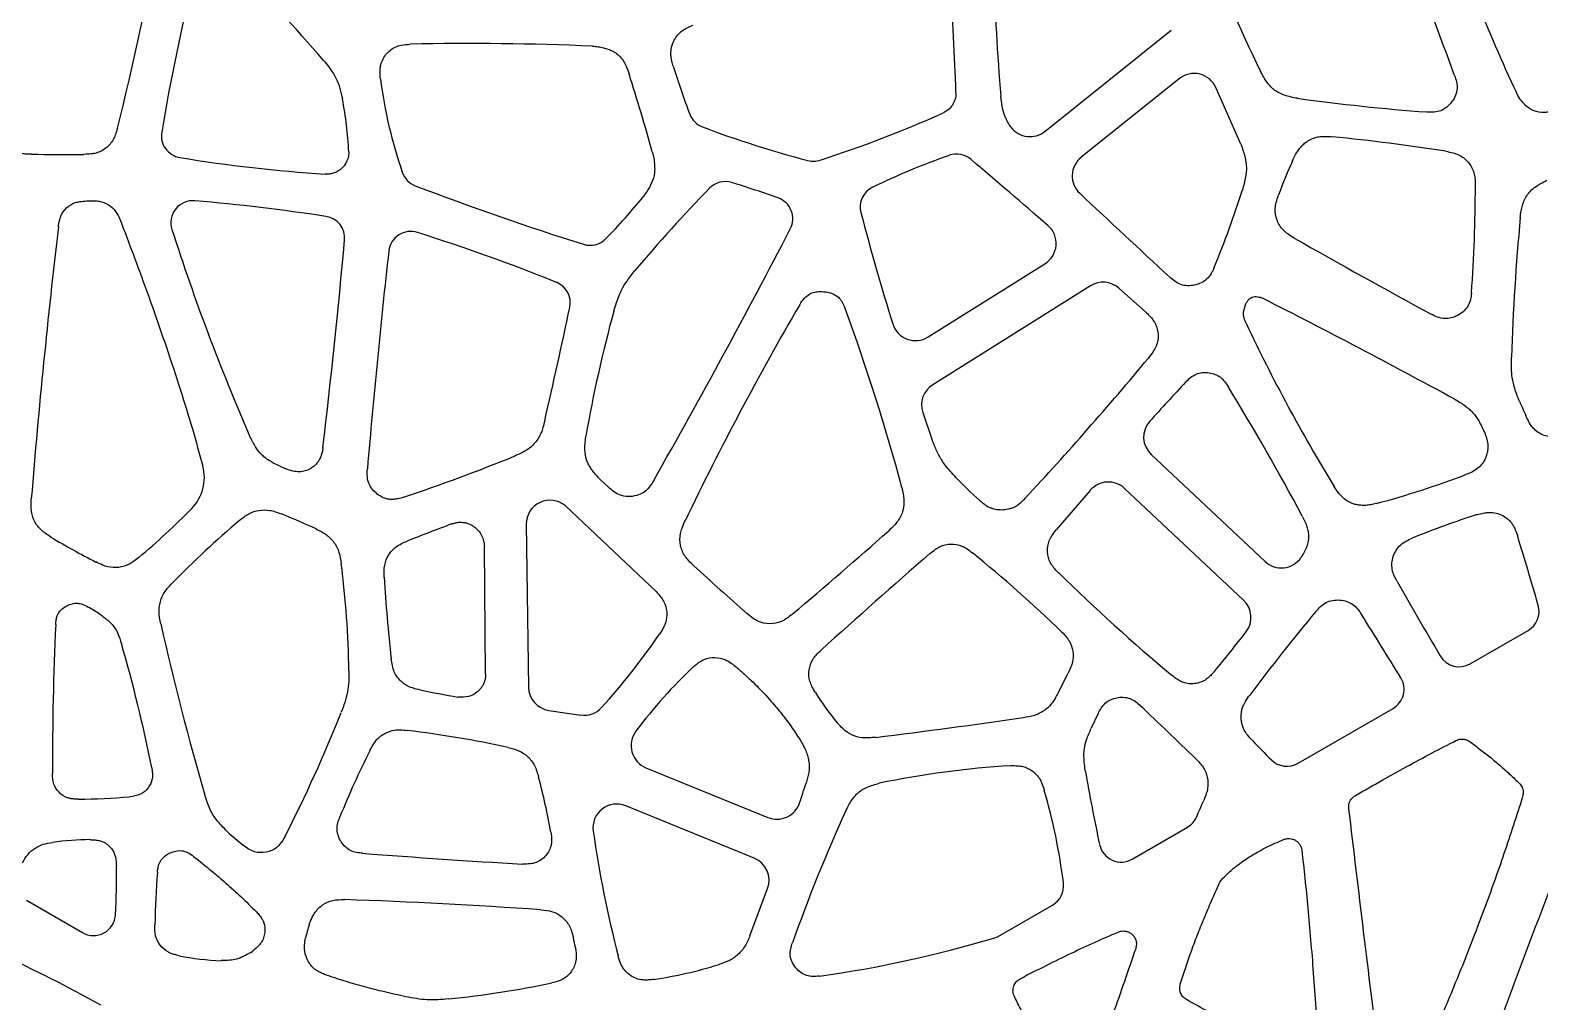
# Model space of a CAD drawing. Header units: millimetres. Extents: x -4 to 83, y 1 to 134.
# Drawn here: x 29.37 to 63.58, y 13.34 to 35.35 of the extents above; entities that cross this region are included whole.
import ezdxf

# ---------------------------------------------------------------- set-up
doc = ezdxf.new("R2010")
doc.units = ezdxf.units.MM

msp = doc.modelspace()

# ---------------------------------------------------------------- linework, layer by layer
at = {"color": 7, "linetype": 'Continuous', "lineweight": 25}
for p, q in [((52.368, 33.056), (55.227, 35.348)), ((55.412, 34.25), (53.19, 32.469)), ((56.812, 32.765), (56.243, 34.048)), ((30.647, 31.482), (30.696, 31.483)), ((49.722, 28.399), (52.369, 30.059)), ((53.399, 29.557), (49.827, 27.318)), ((54.649, 28.969), (54.043, 29.504)), ((49.603, 26.686), (49.808, 26.083)), ((54.776, 25.734), (57.358, 23.312)), ((35.033, 25.469), (35.166, 25.411)), ((42.292, 25.169), (42.478, 24.994)), ((53.396, 24.924), (52.622, 24.026)), ((56.869, 22.439), (54.175, 24.966)), ((43.557, 22.631), (41.502, 24.574)), ((40.614, 24.159), (40.664, 20.466)), ((39.693, 20.762), (39.664, 23.652)), ((62.009, 20.994), (63.319, 21.75)), ((52.669, 20.339), (52.893, 20.781)), ((41.126, 19.939), (41.847, 19.834)), ((53.577, 19.868), (53.418, 19.535)), ((58.105, 18.74), (60.259, 19.983)), ((43.326, 18.641), (46.092, 17.514)), ((45.781, 16.591), (42.869, 17.778)), ((54.347, 16.57), (55.597, 17.292)), ((45.684, 14.833), (46.083, 15.902)), ((29.285, 15.637), (30.555, 14.904)), ((51.343, 14.836), (52.542, 15.528)), ((34.372, 14.456), (34.402, 14.474))]:
    msp.add_line(p, q, dxfattribs=at)
for centre, radius, start, end in [((-73.463, -15.468), 143.999, 20.22959, 22.49862), ((93.765, 48.449), 33.968, 197.6478, 205.2693), ((195.901, -18.668), 175.496, 161.17585, 162.56005), ((-33.336, 49.394), 66.697, 345.88804, 349.7283), ((88.539, 49.566), 34.761, 200.505, 205.8377), ((5.341, 8.143), 40.554, 40.8418, 45.0012), ((93.616, 37.592), 42.411, 181.1685, 185.0655), ((78.522, 25.285), 46.818, 166.0521, 170.4646), ((-126.318, 26.84), 176.813, 2.29934, 3.12159), ((39.335, -30.804), 65.85, 87.57834, 91.17369), ((47.867, 35.599), 10.645, 187.2938, 199.0262), ((-0.534, 20.413), 45.659, 15.4711, 17.7826), ((61.592, 39.975), 18.466, 197.1463, 200.6992), ((55.749, 33.829), 0.54, 23.9077, 128.7246), ((28.167, 32.175), 8.436, 2.8361, 11.033), ((64.246, 77.903), 44.524, 262.0582, 265.8503), ((44.784, 33.627), 0.5, 201.0112, 249.2243), ((38.445, 59.619), 28.611, 287.9803, 293.9401), ((32.844, 32.958), 0.5, 170.4646, 260.74), ((52.675, 54.331), 22.657, 249.1389, 255.4885), ((52.03, 33.477), 0.54, 217.1646, 308.7246), ((53.653, -18.039), 51.242, 81.2433, 84.137), ((30.296, 208.706), 176.171, 269.70586, 270.09504), ((55.904, 16.367), 17.125, 109.4623, 115.7466), ((50.366, 32.043), 0.5, 49.7276, 109.6204), ((38.353, 66.746), 34.735, 260.74, 266.2155), ((47.123, 32.881), 0.5, 255.4885, 287.9803), ((-66.526, -105.926), 181.328, 48.99977, 49.72758), ((53.527, 32.047), 0.54, 128.7246, 226.8411), ((70.415, 26.866), 13.607, 155.9347, 159.5912), ((38.277, 32.292), 0.5, 199.0262, 249.1068), ((61.485, 92.851), 65.353, 249.03222, 252.57052), ((45.126, 31.42), 0.5, 72.6658, 135.7304), ((36.789, 4.709), 28.482, 70.4445, 72.6658), ((33.06, 30.986), 0.5, 85.0539, 197.734), ((29.073, -15.093), 46.751, 81.3863, 85.0539), ((34.225, 38.794), 11.568, 315.0567, 321.3956), ((69.344, 7.812), 34.321, 135.7304, 139.9367), ((46.155, 31.077), 0.5, 332.4533, 70.4445), ((48.682, 31.342), 0.5, 115.7466, 194.5346), ((340.755, 338.355), 420.45, 226.84114, 227.21997), ((34.856, 38.762), 23.087, 337.6272, 342.2624), ((29.41, 31.798), 32.714, 355.7983, 0.0311), ((101.288, 45.048), 54.862, 194.6032, 197.3415), ((203.098, 10.537), 174.281, 173.29237, 175.32736), ((79.527, 45.846), 49.285, 197.734, 203.5421), ((36, 30.637), 0.5, 354.8047, 81.3863), ((-109.077, 111.722), 175.43, 330.43044, 332.54742), ((52.083, 30.516), 0.54, 302.0836, 48.9998), ((116.922, 26.115), 54.012, 174.7008, 178.0661), ((-138.967, 46.545), 176.188, 353.26865, 354.80468), ((37.996, 30.291), 0.5, 72.329, 173.5795), ((24.077, -13.398), 46.352, 68.1909, 72.329), ((42.059, 30.975), 0.5, 252.5705, 315.0567), ((148.126, 189.331), 182.49, 240.41106, 241.52594), ((212.044, 10.705), 175.647, 173.57946, 175.19694), ((41.112, 29.173), 0.5, 347.966, 68.1909), ((53.686, 29.1), 0.54, 48.5333, 122.0836), ((107.29, -6.098), 69.991, 149.77993, 154.31779), ((-24.837, -132.405), 181.349, 61.51777, 63.06835), ((-131.451, 65.959), 176.94, 347.1128, 347.96596), ((73.271, 20.633), 31.79, 164.7707, 170.0049), ((2.215, 12.355), 48.583, 15.0694, 20.0875), ((49.435, 28.856), 0.54, 197.3415, 302.0836), ((92.41, 45.469), 39.242, 205.281, 211.4197), ((-3.8, 76.595), 76.113, 317.06401, 320.24383), ((106.79, -20.512), 70.127, 136.92759, 137.91448), ((50.114, 26.86), 0.54, 122.0836, 198.7824), ((6.269, -3.486), 58.918, 28.18487, 31.47494), ((74.966, 32.015), 12.884, 203.2495, 205.036), ((55.146, 26.128), 0.54, 137.9145, 226.8335), ((25.005, 63.282), 40.594, 288.4166, 292.2211), ((32.318, 25.214), 1, 315.4631, 15.0852), ((57.397, 32.012), 9.791, 224.0333, 228.3198), ((53.805, 24.572), 0.54, 46.8335, 139.2434), ((54.4, 45.09), 21.184, 284.9851, 290.8089), ((41.154, 24.161), 0.54, 49.9448, 180.1816), ((20.496, 36.847), 17.586, 310.1434, 315.4631), ((29.477, 10.392), 15.071, 64.9777, 68.2724), ((67.439, 7.527), 17.653, 107.3722, 112.478), ((48.145, 7.635), 21.739, 130.1965, 135.6674), ((54.096, -16.691), 43.58, 110.3709, 111.7925), ((-65.854, 154.531), 173.75, 310.35437, 311.30151), ((38.478, 38.238), 16.768, 239.0012, 242.9796), ((-109.351, -28.389), 180.184, 16.34681, 16.86579), ((164.075, -107.862), 174.13, 131.03262, 132.11625), ((29.899, -2.078), 32.991, 46.1489, 50.8588), ((57.727, 23.706), 0.54, 226.8335, 325.4465), ((14.709, 20.474), 21.889, 0.9399, 7.3244), ((68.091, 24.631), 30.74, 183.1212, 186.5682), ((157.304, 147.725), 168.07, 227.80191, 228.352), ((83.386, 54.422), 43.896, 225.5994, 230.138), ((218.163, 113.094), 181.788, 209.76141, 210.37435), ((26.916, 15.873), 7.433, 57.1742, 59.5438), ((56.499, 22.045), 0.54, 322.069, 46.8335), ((63.069, 22.183), 0.5, 300, 16.3468), ((92.886, 35.423), 62.047, 192.59012, 196.2889), ((94.165, -7.632), 46.475, 140.1015, 143.0788), ((-93.679, -74.015), 180.881, 31.56802, 32.10231), ((93.806, 18.803), 63.93, 177.23731, 180.25661), ((30.286, 30.844), 16.199, 317.9886, 325.4941), ((24.256, 47.174), 41.419, 320.4905, 322.069), ((-2.15, 11.762), 34.96, 11.3472, 16.0941), ((52.063, 12.775), 11.186, 133.1042, 143.2597), ((61.759, 21.427), 0.5, 210.3744, 300), ((60.009, 20.416), 0.5, 300, 31.568), ((46.281, 60.832), 41.229, 258.7054, 259.9193), ((41.204, 20.474), 0.54, 180.7745, 261.708), ((53.118, 24.119), 7.049, 212.3971, 219.262), ((5.9, 32.046), 32.851, 332.8901, 338.2908), ((41.925, 20.369), 0.54, 261.708, 317.2734), ((-24.825, -64.282), 115.794, 45.88656, 46.74037), ((26.859, 194.701), 176.707, 277.04504, 278.14018), ((35.013, -4.531), 24.192, 77.6161, 83.1008), ((43.53, 19.141), 0.54, 142.9788, 247.8174), ((107.272, 68.37), 70.231, 224.37438, 224.8725), ((54.664, 10.191), 19.69, 153.3484, 158.1253), ((57.855, 19.173), 0.5, 224.8725, 300), ((52.822, -1.846), 20.569, 93.4151, 101.8128), ((89.784, 24.778), 37.024, 189.6372, 192.2897), ((25.574, 14.351), 15.853, 10.2822, 14.8985), ((3.084, 32.457), 46.102, 341.5186, 342.1011), ((30.291, 33.554), 15.629, 270.6344, 274.8978), ((42.665, 17.278), 0.54, 67.8174, 188.3281), ((46.296, 18.014), 0.54, 247.8174, 341.5186), ((39.464, 14.379), 13.425, 7.0314, 16.2396), ((29.419, 29.251), 28.874, 336.0332, 336.8533), ((81.899, 2.14), 37.415, 155.4482, 160.4234), ((55.347, 17.725), 0.5, 300, 336.0332), ((229.453, -48.024), 177.544, 158.25844, 160.26319), ((38.374, 22.073), 6.662, 227.0912, 231.1644), ((68.689, 21.051), 26.836, 188.2504, 194.3918), ((30.821, 9.836), 7.175, 90.6926, 97.5627), ((54.097, 17.003), 0.5, 192.2897, 300), ((50.496, 190.826), 174.653, 265.53679, 266.72889), ((45.577, 16.091), 0.54, 339.5219, 67.8174), ((15.567, 16.136), 15.759, 356.9975, 0.9985), ((74.351, 13.565), 42.184, 176.3172, 177.9359), ((52.292, 15.961), 0.5, 300, 7.0314), ((32.711, -100.368), 116.081, 85.93262, 88.13056), ((30.805, 15.337), 0.5, 240, 356.9975), ((38.183, 14.245), 2.626, 161.2872, 168.169), ((37.205, 13.751), 4.596, 10.2144, 13.0625), ((43.68, 39.856), 26.181, 277.8487, 286.7772), ((51.093, 15.269), 0.5, 286.7772, 300), ((15.659, -14.165), 31.41, 60.8162, 65.4838), ((33.874, 19.863), 5.597, 258.3839, 268.1864), ((42.061, 23.548), 9.81, 278.4592, 287.2219), ((36.57, 35.819), 22.534, 275.8154, 281.8414)]:
    msp.add_arc(centre, radius, start, end, dxfattribs=at)
for points, knots in [([(43.946, 34.531), (43.935, 34.567), (43.915, 34.636), (43.897, 34.735), (43.885, 34.889), (43.937, 35.102), (44.078, 35.295), (44.247, 35.402), (44.345, 35.443), (44.399, 35.465)], [0, 0, 0, 0, 0.097483, 0.183196, 0.257934, 0.490937, 0.72912, 0.848455, 1, 1, 1, 1]), ([(37.309, 34.247), (37.305, 34.288), (37.299, 34.364), (37.301, 34.47), (37.324, 34.629), (37.412, 34.787), (37.55, 34.916), (37.727, 35.014), (37.88, 35.024), (37.986, 35.031)], [0, 0, 0, 0, 0.101577, 0.190138, 0.266734, 0.502048, 0.62188, 0.738281, 1, 1, 1, 1]), ([(42.118, 34.986), (42.161, 34.983), (42.243, 34.976), (42.36, 34.954), (42.466, 34.923), (42.559, 34.884), (42.693, 34.804), (42.807, 34.68), (42.89, 34.507), (42.923, 34.413), (42.943, 34.358)], [0, 0, 0, 0, 0.115287, 0.221031, 0.318124, 0.407717, 0.491273, 0.732218, 0.843652, 1, 1, 1, 1]), ([(36.021, 34.665), (36.061, 34.616), (36.135, 34.524), (36.229, 34.389), (36.32, 34.23), (36.395, 34.031), (36.43, 33.87), (36.447, 33.79)], [0, 0, 0, 0, 0.19203, 0.358506, 0.500418, 0.749612, 1, 1, 1, 1]), ([(58.094, 33.805), (58.042, 33.815), (57.942, 33.832), (57.803, 33.873), (57.684, 33.922), (57.544, 34.004), (57.39, 34.167), (57.302, 34.327), (57.253, 34.417)], [0, 0, 0, 0, 0.14689, 0.278239, 0.395406, 0.500303, 0.720793, 1, 1, 1, 1]), ([(61.653, 34.325), (61.67, 34.276), (61.702, 34.18), (61.719, 34.026), (61.683, 33.87), (61.597, 33.726), (61.484, 33.601), (61.342, 33.517), (61.184, 33.487), (61.079, 33.492), (61.025, 33.495)], [0, 0, 0, 0, 0.121563, 0.238021, 0.357742, 0.491733, 0.628878, 0.751898, 0.872208, 1, 1, 1, 1]), ([(50.352, 33.933), (50.352, 33.909), (50.351, 33.86), (50.335, 33.788), (50.309, 33.718), (50.262, 33.633), (50.182, 33.538), (50.098, 33.492), (50.055, 33.47)], [0, 0, 0, 0, 0.126839, 0.251828, 0.377895, 0.507896, 0.753463, 1, 1, 1, 1]), ([(64.007, 33.551), (63.969, 33.539), (63.897, 33.516), (63.794, 33.493), (63.641, 33.477), (63.428, 33.511), (63.242, 33.649), (63.124, 33.804), (63.075, 33.897), (63.048, 33.949)], [0, 0, 0, 0, 0.103369, 0.19392, 0.272466, 0.500097, 0.728963, 0.848847, 1, 1, 1, 1]), ([(51.6, 33.151), (51.583, 33.176), (51.548, 33.226), (51.505, 33.305), (51.468, 33.386), (51.429, 33.493), (51.395, 33.647), (51.38, 33.775), (51.371, 33.847)], [0, 0, 0, 0, 0.123605, 0.244543, 0.363564, 0.481452, 0.703618, 1, 1, 1, 1]), ([(29.392, 32.537), (29.348, 32.539), (29.265, 32.541), (29.148, 32.557), (29.047, 32.583), (28.926, 32.634), (28.785, 32.754), (28.701, 32.881), (28.654, 32.952)], [0, 0, 0, 0, 0.147479, 0.278061, 0.393125, 0.494683, 0.715915, 1, 1, 1, 1]), ([(31.348, 33.132), (31.334, 33.082), (31.308, 32.993), (31.241, 32.83), (31.101, 32.668), (30.912, 32.568), (30.736, 32.542), (30.643, 32.538), (30.588, 32.536)], [0, 0, 0, 0, 0.147874, 0.261259, 0.497955, 0.736032, 0.8461, 1, 1, 1, 1]), ([(57.99, 32.415), (58.01, 32.453), (58.047, 32.527), (58.111, 32.628), (58.179, 32.714), (58.251, 32.786), (58.377, 32.88), (58.537, 32.938), (58.728, 32.947), (58.829, 32.939), (58.888, 32.935)], [0, 0, 0, 0, 0.114704, 0.220055, 0.317002, 0.40676, 0.490859, 0.731497, 0.844374, 1, 1, 1, 1]), ([(36.593, 32.593), (36.592, 32.57), (36.591, 32.523), (36.576, 32.453), (36.549, 32.376), (36.504, 32.296), (36.437, 32.219), (36.356, 32.157), (36.264, 32.113), (36.164, 32.086), (36.095, 32.087), (36.06, 32.087)], [0, 0, 0, 0, 0.085039, 0.170571, 0.258365, 0.380366, 0.504113, 0.625172, 0.749786, 0.873415, 1, 1, 1, 1]), ([(43.47, 32.593), (43.482, 32.542), (43.505, 32.445), (43.523, 32.303), (43.526, 32.174), (43.509, 32.014), (43.426, 31.808), (43.324, 31.66), (43.265, 31.576)], [0, 0, 0, 0, 0.144636, 0.275612, 0.394206, 0.502135, 0.716714, 1, 1, 1, 1]), ([(56.812, 32.765), (56.829, 32.717), (56.862, 32.624), (56.9, 32.489), (56.924, 32.365), (56.94, 32.211), (56.917, 31.996), (56.872, 31.826), (56.845, 31.728)], [0, 0, 0, 0, 0.145957, 0.27766, 0.395755, 0.501134, 0.714679, 1, 1, 1, 1]), ([(61.454, 32.606), (61.51, 32.595), (61.609, 32.576), (61.791, 32.515), (61.972, 32.37), (62.086, 32.169), (62.118, 31.978), (62.121, 31.876), (62.123, 31.817)], [0, 0, 0, 0, 0.14783, 0.262367, 0.497854, 0.734311, 0.846241, 1, 1, 1, 1]), ([(63.141, 31.103), (63.147, 31.153), (63.159, 31.245), (63.199, 31.426), (63.293, 31.636), (63.46, 31.79), (63.617, 31.884), (63.699, 31.925), (63.747, 31.95)], [0, 0, 0, 0, 0.137535, 0.25223, 0.501621, 0.751418, 0.853135, 1, 1, 1, 1]), ([(30.01, 30.893), (30.017, 30.941), (30.03, 31.024), (30.073, 31.178), (30.188, 31.334), (30.352, 31.438), (30.512, 31.471), (30.597, 31.478), (30.647, 31.482)], [0, 0, 0, 0, 0.149529, 0.260286, 0.495642, 0.732489, 0.844071, 1, 1, 1, 1]), ([(30.696, 31.483), (30.742, 31.484), (30.822, 31.486), (30.976, 31.475), (31.151, 31.406), (31.291, 31.278), (31.371, 31.139), (31.405, 31.061), (31.424, 31.016)], [0, 0, 0, 0, 0.147208, 0.255429, 0.490702, 0.730628, 0.843353, 1, 1, 1, 1]), ([(58.018, 30.639), (57.969, 30.669), (57.883, 30.722), (57.732, 30.842), (57.614, 31.041), (57.576, 31.269), (57.612, 31.459), (57.644, 31.556), (57.662, 31.611)], [0, 0, 0, 0, 0.149508, 0.262848, 0.498559, 0.735131, 0.847538, 1, 1, 1, 1]), ([(31.424, 31.016), (31.552, 30.679), (31.799, 30.028), (32.143, 29.078), (32.466, 28.148), (32.766, 27.235), (33.044, 26.337), (33.206, 25.755), (33.284, 25.474)], [0, 0, 0, 0, 0.184655, 0.357365, 0.518158, 0.689905, 0.850496, 1, 1, 1, 1]), ([(42.597, 28.984), (42.616, 29.049), (42.652, 29.169), (42.713, 29.332), (42.787, 29.498), (42.908, 29.687), (43.016, 29.824), (43.077, 29.902)], [0, 0, 0, 0, 0.192676, 0.359269, 0.500461, 0.71455, 1, 1, 1, 1]), ([(56.205, 29.974), (56.194, 29.949), (56.174, 29.901), (56.124, 29.81), (56.014, 29.664), (55.766, 29.553), (55.493, 29.552), (55.309, 29.655), (55.231, 29.724), (55.192, 29.759)], [0, 0, 0, 0, 0.065947, 0.125165, 0.250218, 0.499818, 0.749658, 0.87489, 1, 1, 1, 1]), ([(47.032, 29.371), (47.05, 29.38), (47.086, 29.398), (47.146, 29.415), (47.211, 29.425), (47.282, 29.429), (47.331, 29.425), (47.357, 29.424)], [0, 0, 0, 0, 0.176136, 0.361112, 0.558308, 0.770521, 1, 1, 1, 1]), ([(47.357, 29.424), (47.417, 29.416), (47.528, 29.403), (47.623, 29.343), (47.666, 29.316)], [0, 0, 0, 0, 0.542394, 1, 1, 1, 1]), ([(46.811, 29.13), (46.843, 29.182), (46.901, 29.277), (46.991, 29.342), (47.032, 29.371)], [0, 0, 0, 0, 0.550323, 1, 1, 1, 1]), ([(47.666, 29.316), (47.681, 29.303), (47.71, 29.278), (47.748, 29.23), (47.783, 29.174), (47.815, 29.111), (47.833, 29.065), (47.843, 29.041)], [0, 0, 0, 0, 0.170852, 0.353747, 0.551497, 0.766334, 1, 1, 1, 1]), ([(56.927, 28.711), (56.911, 28.748), (56.884, 28.815), (56.856, 28.958), (56.89, 29.059), (56.913, 29.128)], [0, 0, 0, 0, 0.280448, 0.501634, 1, 1, 1, 1]), ([(56.913, 29.128), (56.924, 29.152), (56.945, 29.196), (56.988, 29.252), (57.039, 29.291), (57.097, 29.313), (57.161, 29.317), (57.231, 29.306), (57.276, 29.287), (57.301, 29.277)], [0, 0, 0, 0, 0.163813, 0.306682, 0.435544, 0.559706, 0.68949, 0.834018, 1, 1, 1, 1]), ([(62.035, 29.401), (62.03, 29.351), (62.019, 29.25), (61.968, 29.106), (61.87, 28.982), (61.735, 28.889), (61.584, 28.824), (61.42, 28.805), (61.264, 28.843), (61.169, 28.892), (61.122, 28.916)], [0, 0, 0, 0, 0.11952, 0.240774, 0.358684, 0.490012, 0.624972, 0.746696, 0.87448, 1, 1, 1, 1]), ([(54.649, 28.969), (54.677, 28.942), (54.73, 28.891), (54.797, 28.813), (54.86, 28.721), (54.911, 28.608), (54.938, 28.468), (54.933, 28.324), (54.894, 28.188), (54.816, 28.053), (54.751, 27.968), (54.713, 27.919)], [0, 0, 0, 0, 0.097198, 0.18293, 0.257916, 0.374887, 0.493119, 0.611709, 0.732627, 0.844679, 1, 1, 1, 1]), ([(63.129, 26.929), (63.104, 26.991), (63.058, 27.106), (63.005, 27.27), (62.961, 27.445), (62.94, 27.666), (62.94, 27.839), (62.941, 27.937)], [0, 0, 0, 0, 0.192245, 0.358875, 0.500615, 0.714236, 1, 1, 1, 1]), ([(55.562, 27.379), (55.597, 27.414), (55.666, 27.484), (55.792, 27.562), (55.938, 27.598), (56.086, 27.593), (56.227, 27.559), (56.349, 27.49), (56.444, 27.391), (56.493, 27.314), (56.518, 27.276)], [0, 0, 0, 0, 0.128353, 0.258886, 0.382661, 0.517213, 0.643431, 0.761183, 0.880517, 1, 1, 1, 1]), ([(61.646, 26.995), (61.69, 26.97), (61.774, 26.921), (61.888, 26.842), (61.986, 26.764), (62.097, 26.657), (62.218, 26.48), (62.292, 26.321), (62.335, 26.23)], [0, 0, 0, 0, 0.145208, 0.27665, 0.394964, 0.501027, 0.715912, 1, 1, 1, 1]), ([(41.033, 26.496), (41.02, 26.445), (40.997, 26.356), (40.94, 26.182), (40.823, 25.99), (40.652, 25.845), (40.49, 25.76), (40.406, 25.723), (40.358, 25.702)], [0, 0, 0, 0, 0.142914, 0.251738, 0.500097, 0.748492, 0.855263, 1, 1, 1, 1]), ([(64.281, 26.251), (64.237, 26.227), (64.151, 26.18), (63.963, 26.117), (63.709, 26.138), (63.485, 26.263), (63.362, 26.424), (63.316, 26.516), (63.293, 26.562)], [0, 0, 0, 0, 0.125483, 0.248899, 0.493928, 0.742545, 0.869906, 1, 1, 1, 1]), ([(35.033, 25.469), (34.988, 25.491), (34.904, 25.531), (34.789, 25.597), (34.691, 25.665), (34.581, 25.76), (34.461, 25.925), (34.387, 26.074), (34.344, 26.16)], [0, 0, 0, 0, 0.146942, 0.278895, 0.396631, 0.50124, 0.713575, 1, 1, 1, 1]), ([(42.292, 25.169), (42.262, 25.199), (42.204, 25.257), (42.129, 25.347), (42.066, 25.436), (42.017, 25.524), (41.961, 25.656), (41.933, 25.869), (41.952, 26.049), (41.963, 26.151)], [0, 0, 0, 0, 0.117123, 0.225164, 0.324795, 0.416877, 0.502494, 0.717006, 1, 1, 1, 1]), ([(50.358, 25.206), (50.313, 25.255), (50.228, 25.347), (50.118, 25.482), (50.006, 25.641), (49.902, 25.84), (49.839, 26.002), (49.808, 26.083)], [0, 0, 0, 0, 0.192077, 0.358676, 0.500427, 0.749866, 1, 1, 1, 1]), ([(62.335, 26.23), (62.345, 26.205), (62.363, 26.157), (62.393, 26.059), (62.423, 25.89), (62.37, 25.645), (62.225, 25.445), (62.061, 25.342), (61.971, 25.306), (61.926, 25.288)], [0, 0, 0, 0, 0.070623, 0.132559, 0.26105, 0.509331, 0.751687, 0.874174, 1, 1, 1, 1]), ([(36.007, 25.894), (36.002, 25.859), (35.992, 25.791), (35.962, 25.695), (35.921, 25.61), (35.869, 25.535), (35.806, 25.471), (35.719, 25.409), (35.606, 25.358), (35.464, 25.338), (35.314, 25.355), (35.217, 25.392), (35.166, 25.411)], [0, 0, 0, 0, 0.092323, 0.178079, 0.258885, 0.336666, 0.413573, 0.49183, 0.612414, 0.731954, 0.858797, 1, 1, 1, 1]), ([(37.83, 24.767), (37.791, 24.755), (37.716, 24.732), (37.607, 24.716), (37.439, 24.719), (37.225, 24.826), (37.053, 25.02), (37.005, 25.234), (37.011, 25.349), (37.014, 25.412)], [0, 0, 0, 0, 0.098117, 0.184388, 0.260652, 0.491825, 0.727486, 0.8492, 1, 1, 1, 1]), ([(43.505, 25.15), (43.48, 25.108), (43.428, 25.021), (43.327, 24.907), (43.192, 24.827), (43.056, 24.79), (42.898, 24.778), (42.74, 24.803), (42.591, 24.892), (42.516, 24.96), (42.478, 24.994)], [0, 0, 0, 0, 0.120476, 0.244318, 0.367013, 0.498503, 0.583785, 0.752575, 0.877601, 1, 1, 1, 1]), ([(49.127, 24.986), (49.139, 24.937), (49.159, 24.843), (49.174, 24.707), (49.173, 24.584), (49.145, 24.417), (49.066, 24.261), (48.94, 24.115), (48.867, 24.044), (48.825, 24.002)], [0, 0, 0, 0, 0.138011, 0.26175, 0.372687, 0.472859, 0.721948, 0.837061, 1, 1, 1, 1]), ([(59.878, 24.626), (59.837, 24.616), (59.759, 24.596), (59.642, 24.582), (59.531, 24.582), (59.426, 24.597), (59.318, 24.63), (59.207, 24.686), (59.102, 24.769), (59.009, 24.881), (58.954, 24.964), (58.922, 25.012)], [0, 0, 0, 0, 0.111555, 0.215305, 0.312626, 0.405184, 0.49491, 0.614013, 0.734439, 0.845962, 1, 1, 1, 1]), ([(29.842, 23.865), (29.801, 23.892), (29.723, 23.942), (29.622, 24.025), (29.542, 24.108), (29.449, 24.239), (29.401, 24.397), (29.391, 24.581), (29.394, 24.677), (29.396, 24.734)], [0, 0, 0, 0, 0.140529, 0.265141, 0.37519, 0.47264, 0.721949, 0.836822, 1, 1, 1, 1]), ([(34.114, 24.24), (34.149, 24.269), (34.217, 24.325), (34.359, 24.417), (34.556, 24.485), (34.764, 24.483), (34.93, 24.442), (35.013, 24.409), (35.057, 24.393)], [0, 0, 0, 0, 0.134143, 0.259996, 0.497358, 0.736317, 0.863592, 1, 1, 1, 1]), ([(51.426, 24.479), (51.401, 24.479), (51.352, 24.477), (51.281, 24.485), (51.212, 24.499), (51.169, 24.515), (51.148, 24.523)], [0, 0, 0, 0, 0.260623, 0.512101, 0.757472, 1, 1, 1, 1]), ([(51.691, 24.553), (51.671, 24.543), (51.631, 24.522), (51.566, 24.501), (51.497, 24.486), (51.45, 24.482), (51.426, 24.479)], [0, 0, 0, 0, 0.240289, 0.48484, 0.737045, 1, 1, 1, 1]), ([(58.201, 24.342), (58.222, 24.3), (58.262, 24.221), (58.307, 24.104), (58.335, 23.995), (58.352, 23.843), (58.314, 23.632), (58.222, 23.481), (58.172, 23.4)], [0, 0, 0, 0, 0.139417, 0.264059, 0.375237, 0.474791, 0.71824, 1, 1, 1, 1]), ([(62.169, 24.375), (62.212, 24.387), (62.294, 24.408), (62.411, 24.425), (62.589, 24.426), (62.764, 24.355), (62.907, 24.235), (62.98, 24.139), (63.036, 24.021), (63.066, 23.937), (63.083, 23.888)], [0, 0, 0, 0, 0.115092, 0.214228, 0.298888, 0.566664, 0.668732, 0.77157, 0.869538, 1, 1, 1, 1]), ([(35.852, 24.049), (35.895, 24.027), (35.972, 23.988), (36.118, 23.901), (36.268, 23.753), (36.383, 23.519), (36.407, 23.35), (36.419, 23.265)], [0, 0, 0, 0, 0.14272, 0.251825, 0.500143, 0.748489, 1, 1, 1, 1]), ([(38.926, 24.164), (38.951, 24.172), (39, 24.189), (39.075, 24.202), (39.149, 24.204), (39.222, 24.195), (39.294, 24.175), (39.364, 24.143), (39.446, 24.094), (39.532, 24.017), (39.604, 23.906), (39.655, 23.782), (39.661, 23.694), (39.664, 23.652)], [0, 0, 0, 0, 0.075285, 0.147005, 0.216562, 0.285494, 0.355376, 0.427725, 0.503908, 0.625629, 0.752108, 0.878377, 1, 1, 1, 1]), ([(44.412, 23.214), (44.372, 23.252), (44.302, 23.319), (44.182, 23.461), (44.095, 23.671), (44.09, 23.901), (44.148, 24.087), (44.189, 24.181), (44.213, 24.235)], [0, 0, 0, 0, 0.144667, 0.254774, 0.489136, 0.729374, 0.843481, 1, 1, 1, 1]), ([(52.673, 23.059), (52.636, 23.098), (52.571, 23.168), (52.465, 23.316), (52.409, 23.529), (52.441, 23.746), (52.53, 23.905), (52.588, 23.982), (52.622, 24.026)], [0, 0, 0, 0, 0.1482, 0.262686, 0.498788, 0.734683, 0.848031, 1, 1, 1, 1]), ([(37.397, 22.958), (37.393, 23.049), (37.387, 23.223), (37.483, 23.469), (37.663, 23.667), (37.829, 23.738), (37.917, 23.775)], [0, 0, 0, 0, 0.257013, 0.492496, 0.731659, 1, 1, 1, 1]), ([(49.761, 23.49), (49.802, 23.524), (49.875, 23.583), (50.027, 23.678), (50.238, 23.723), (50.45, 23.687), (50.606, 23.598), (50.681, 23.542), (50.724, 23.509)], [0, 0, 0, 0, 0.149513, 0.263113, 0.499349, 0.735983, 0.847669, 1, 1, 1, 1]), ([(60.353, 22.857), (60.329, 22.9), (60.282, 22.986), (60.217, 23.176), (60.244, 23.435), (60.379, 23.661), (60.549, 23.778), (60.643, 23.818), (60.69, 23.839)], [0, 0, 0, 0, 0.122735, 0.245371, 0.49245, 0.744439, 0.872021, 1, 1, 1, 1]), ([(31.834, 23.404), (31.794, 23.372), (31.725, 23.318), (31.582, 23.225), (31.381, 23.162), (31.169, 23.174), (30.997, 23.235), (30.91, 23.277), (30.86, 23.301)], [0, 0, 0, 0, 0.144087, 0.250375, 0.484234, 0.72599, 0.840767, 1, 1, 1, 1]), ([(32.331, 21.898), (32.322, 21.945), (32.305, 22.029), (32.284, 22.198), (32.307, 22.406), (32.418, 22.64), (32.536, 22.764), (32.595, 22.827)], [0, 0, 0, 0, 0.142785, 0.251758, 0.500096, 0.748438, 1, 1, 1, 1]), ([(43.557, 22.631), (43.592, 22.592), (43.653, 22.523), (43.755, 22.378), (43.813, 22.171), (43.792, 21.957), (43.715, 21.793), (43.664, 21.713), (43.635, 21.667)], [0, 0, 0, 0, 0.147495, 0.259993, 0.495579, 0.733593, 0.846624, 1, 1, 1, 1]), ([(29.95, 21.884), (29.953, 21.92), (29.958, 21.986), (29.98, 22.076), (30.02, 22.163), (30.095, 22.245), (30.201, 22.314), (30.319, 22.36), (30.44, 22.374), (30.565, 22.345), (30.641, 22.304), (30.683, 22.28)], [0, 0, 0, 0, 0.103963, 0.192676, 0.268645, 0.381985, 0.510329, 0.633265, 0.749651, 0.858794, 1, 1, 1, 1]), ([(58.51, 22.179), (58.543, 22.217), (58.611, 22.295), (58.736, 22.387), (58.888, 22.438), (59.05, 22.444), (59.209, 22.416), (59.351, 22.346), (59.461, 22.238), (59.517, 22.153), (59.545, 22.111)], [0, 0, 0, 0, 0.122349, 0.248067, 0.369878, 0.503266, 0.633528, 0.754617, 0.878129, 1, 1, 1, 1]), ([(30.945, 22.119), (30.978, 22.097), (31.042, 22.054), (31.128, 21.984), (31.202, 21.914), (31.287, 21.817), (31.372, 21.664), (31.415, 21.528), (31.439, 21.454)], [0, 0, 0, 0, 0.140777, 0.270536, 0.390085, 0.500458, 0.723289, 1, 1, 1, 1]), ([(46.651, 22.124), (46.606, 22.088), (46.526, 22.025), (46.36, 21.926), (46.129, 21.883), (45.901, 21.93), (45.737, 22.033), (45.658, 22.098), (45.612, 22.136)], [0, 0, 0, 0, 0.148898, 0.263662, 0.499544, 0.735761, 0.847018, 1, 1, 1, 1]), ([(52.755, 21.713), (52.789, 21.677), (52.85, 21.613), (52.95, 21.476), (53.016, 21.28), (53.011, 21.074), (52.954, 20.911), (52.916, 20.829), (52.893, 20.781)], [0, 0, 0, 0, 0.143112, 0.259241, 0.495753, 0.734449, 0.845359, 1, 1, 1, 1]), ([(47.167, 20.342), (47.14, 20.389), (47.092, 20.471), (47.021, 20.638), (47.009, 20.856), (47.078, 21.061), (47.19, 21.201), (47.258, 21.267), (47.297, 21.305)], [0, 0, 0, 0, 0.149112, 0.264889, 0.501774, 0.73782, 0.848037, 1, 1, 1, 1]), ([(38.206, 20.402), (38.155, 20.414), (38.067, 20.434), (37.902, 20.49), (37.734, 20.617), (37.619, 20.795), (37.574, 20.968), (37.561, 21.061), (37.553, 21.115)], [0, 0, 0, 0, 0.147813, 0.257763, 0.493235, 0.73211, 0.844099, 1, 1, 1, 1]), ([(44.419, 20.942), (44.444, 20.964), (44.492, 21.005), (44.569, 21.056), (44.695, 21.12), (44.89, 21.153), (45.094, 21.11), (45.244, 21.024), (45.315, 20.967), (45.354, 20.936)], [0, 0, 0, 0, 0.095237, 0.183708, 0.266592, 0.503238, 0.738032, 0.855088, 1, 1, 1, 1]), ([(45.354, 20.936), (45.415, 20.884), (45.536, 20.779), (45.711, 20.617), (45.88, 20.451), (46.043, 20.282), (46.228, 20.075), (46.431, 19.829), (46.645, 19.542), (46.773, 19.342), (46.836, 19.244)], [0, 0, 0, 0, 0.106728, 0.21241, 0.317142, 0.421024, 0.524158, 0.685899, 0.844355, 1, 1, 1, 1]), ([(36.595, 20.833), (36.595, 20.753), (36.597, 20.592), (36.568, 20.352), (36.506, 20.119), (36.449, 19.969), (36.421, 19.895)], [0, 0, 0, 0, 0.251013, 0.500767, 0.750346, 1, 1, 1, 1]), ([(39.693, 20.762), (39.692, 20.735), (39.689, 20.682), (39.672, 20.606), (39.645, 20.535), (39.608, 20.469), (39.561, 20.409), (39.47, 20.322), (39.303, 20.231), (39.146, 20.237), (39.064, 20.24)], [0, 0, 0, 0, 0.087629, 0.17111, 0.252082, 0.332336, 0.413711, 0.497974, 0.739225, 1, 1, 1, 1]), ([(56.211, 20.823), (56.183, 20.791), (56.131, 20.733), (56.051, 20.66), (55.956, 20.596), (55.834, 20.551), (55.697, 20.536), (55.57, 20.549), (55.462, 20.585), (55.356, 20.647), (55.289, 20.698), (55.251, 20.727)], [0, 0, 0, 0, 0.115057, 0.212866, 0.294769, 0.425064, 0.563679, 0.66661, 0.769563, 0.869166, 1, 1, 1, 1]), ([(52.669, 20.339), (52.646, 20.296), (52.606, 20.22), (52.515, 20.076), (52.366, 19.928), (52.134, 19.814), (51.965, 19.787), (51.88, 19.774)], [0, 0, 0, 0, 0.142928, 0.251662, 0.500069, 0.748474, 1, 1, 1, 1]), ([(53.577, 19.868), (53.598, 19.91), (53.639, 19.995), (53.731, 20.107), (53.855, 20.186), (53.996, 20.231), (54.144, 20.242), (54.292, 20.216), (54.423, 20.145), (54.494, 20.079), (54.53, 20.045)], [0, 0, 0, 0, 0.120702, 0.243415, 0.367687, 0.494233, 0.621876, 0.748854, 0.875472, 1, 1, 1, 1]), ([(57.072, 19.255), (57.033, 19.296), (56.966, 19.371), (56.856, 19.528), (56.798, 19.753), (56.828, 19.983), (56.918, 20.154), (56.976, 20.238), (57.01, 20.286)], [0, 0, 0, 0, 0.147657, 0.262261, 0.497571, 0.734522, 0.84648, 1, 1, 1, 1]), ([(48.532, 19.328), (48.485, 19.323), (48.403, 19.316), (48.239, 19.31), (48.042, 19.35), (47.869, 19.45), (47.75, 19.562), (47.693, 19.623), (47.661, 19.658)], [0, 0, 0, 0, 0.145417, 0.252007, 0.499814, 0.747773, 0.853804, 1, 1, 1, 1]), ([(53.283, 18.58), (53.274, 18.643), (53.259, 18.76), (53.251, 18.924), (53.26, 19.095), (53.316, 19.298), (53.381, 19.449), (53.418, 19.535)], [0, 0, 0, 0, 0.194418, 0.360842, 0.500661, 0.712864, 1, 1, 1, 1]), ([(37.066, 19.023), (37.091, 19.069), (37.133, 19.148), (37.229, 19.292), (37.391, 19.425), (37.591, 19.495), (37.77, 19.499), (37.864, 19.49), (37.919, 19.485)], [0, 0, 0, 0, 0.147652, 0.255976, 0.491278, 0.731522, 0.844587, 1, 1, 1, 1]), ([(46.836, 19.244), (46.86, 19.202), (46.905, 19.122), (46.959, 19.002), (46.997, 18.89), (47.031, 18.735), (47.028, 18.529), (46.979, 18.369), (46.954, 18.288)], [0, 0, 0, 0, 0.144226, 0.274906, 0.39301, 0.499849, 0.747606, 1, 1, 1, 1]), ([(59.405, 18.014), (59.606, 18.128), (59.989, 18.346), (60.57, 18.668), (61.128, 18.97), (61.506, 19.165), (61.685, 19.257)], [0, 0, 0, 0, 0.267019, 0.508955, 0.7669, 1, 1, 1, 1]), ([(61.685, 19.257), (61.702, 19.264), (61.735, 19.279), (61.789, 19.289), (61.852, 19.29), (61.925, 19.275), (61.972, 19.247), (61.995, 19.232)], [0, 0, 0, 0, 0.166711, 0.331624, 0.500393, 0.749884, 1, 1, 1, 1]), ([(61.995, 19.232), (62.078, 19.171), (62.242, 19.051), (62.479, 18.864), (62.704, 18.675), (62.918, 18.484), (63.053, 18.352), (63.12, 18.287)], [0, 0, 0, 0, 0.21029, 0.415247, 0.615051, 0.809898, 1, 1, 1, 1]), ([(40.201, 19.098), (40.285, 19.078), (40.447, 19.039), (40.659, 18.899), (40.819, 18.689), (40.868, 18.517), (40.894, 18.426)], [0, 0, 0, 0, 0.24959, 0.483927, 0.726111, 1, 1, 1, 1]), ([(55.777, 18.854), (55.813, 18.817), (55.876, 18.753), (55.985, 18.619), (56.064, 18.424), (56.071, 18.213), (56.024, 18.04), (55.989, 17.952), (55.969, 17.901)], [0, 0, 0, 0, 0.146292, 0.255244, 0.490411, 0.730451, 0.84301, 1, 1, 1, 1]), ([(30.465, 17.927), (30.432, 17.928), (30.371, 17.929), (30.286, 17.94), (30.162, 17.971), (30.015, 18.072), (29.884, 18.273), (29.879, 18.431), (29.877, 18.515)], [0, 0, 0, 0, 0.103851, 0.193437, 0.269729, 0.506685, 0.739534, 1, 1, 1, 1]), ([(32.126, 18.641), (32.131, 18.609), (32.14, 18.55), (32.144, 18.466), (32.135, 18.34), (32.057, 18.177), (31.873, 18.015), (31.711, 17.994), (31.626, 17.983)], [0, 0, 0, 0, 0.100904, 0.188118, 0.262657, 0.497322, 0.734406, 1, 1, 1, 1]), ([(51.597, 18.687), (51.647, 18.687), (51.737, 18.688), (51.908, 18.666), (52.095, 18.574), (52.236, 18.424), (52.309, 18.268), (52.337, 18.182), (52.353, 18.133)], [0, 0, 0, 0, 0.145063, 0.262867, 0.499891, 0.73699, 0.848361, 1, 1, 1, 1]), ([(47.867, 17.686), (47.889, 17.73), (47.931, 17.813), (48.002, 17.924), (48.075, 18.017), (48.18, 18.12), (48.36, 18.217), (48.52, 18.262), (48.611, 18.288)], [0, 0, 0, 0, 0.146579, 0.278107, 0.395763, 0.501193, 0.716212, 1, 1, 1, 1]), ([(63.12, 18.287), (63.132, 18.274), (63.157, 18.247), (63.183, 18.199), (63.204, 18.139), (63.213, 18.065), (63.201, 18.012), (63.195, 17.985)], [0, 0, 0, 0, 0.166587, 0.331401, 0.500091, 0.750756, 1, 1, 1, 1]), ([(33.839, 17.193), (33.794, 17.238), (33.71, 17.32), (33.603, 17.445), (33.496, 17.594), (33.404, 17.785), (33.355, 17.941), (33.33, 18.02)], [0, 0, 0, 0, 0.191989, 0.358478, 0.500545, 0.749679, 1, 1, 1, 1]), ([(59.257, 17.719), (59.255, 17.739), (59.253, 17.777), (59.264, 17.835), (59.288, 17.899), (59.333, 17.965), (59.381, 17.998), (59.405, 18.014)], [0, 0, 0, 0, 0.166715, 0.331313, 0.500311, 0.750123, 1, 1, 1, 1]), ([(63.195, 17.984), (63.126, 17.769), (62.99, 17.338), (62.774, 16.695), (62.551, 16.055), (62.319, 15.419), (62.079, 14.785), (61.831, 14.155), (61.574, 13.528), (61.309, 12.903), (61.126, 12.49), (61.034, 12.283)], [0, 0, 0, 0, 0.1112, 0.222333, 0.333419, 0.444476, 0.555524, 0.666581, 0.777667, 0.8888, 1, 1, 1, 1]), ([(36.905, 16.703), (36.858, 16.706), (36.765, 16.714), (36.629, 16.758), (36.51, 16.842), (36.416, 16.957), (36.35, 17.092), (36.319, 17.24), (36.337, 17.39), (36.373, 17.482), (36.392, 17.527)], [0, 0, 0, 0, 0.119792, 0.241301, 0.361884, 0.490637, 0.618492, 0.746309, 0.874144, 1, 1, 1, 1]), ([(59.933, 12.137), (59.819, 13.067), (59.591, 14.928), (59.368, 16.789), (59.257, 17.719)], [0, 0, 0, 0, 0.499964, 1, 1, 1, 1]), ([(41.172, 17.18), (41.177, 17.143), (41.187, 17.073), (41.189, 16.975), (41.174, 16.827), (41.069, 16.639), (40.886, 16.495), (40.693, 16.456), (40.589, 16.457), (40.53, 16.458)], [0, 0, 0, 0, 0.099328, 0.184868, 0.257755, 0.489499, 0.727846, 0.845378, 1, 1, 1, 1]), ([(29.196, 16.489), (29.233, 16.551), (29.306, 16.675), (29.467, 16.822), (29.663, 16.916), (29.805, 16.937), (29.877, 16.948)], [0, 0, 0, 0, 0.251576, 0.499893, 0.748298, 1, 1, 1, 1]), ([(30.735, 17.01), (30.771, 17.009), (30.839, 17.007), (30.933, 16.992), (31.029, 16.962), (31.126, 16.903), (31.208, 16.819), (31.268, 16.728), (31.302, 16.638), (31.318, 16.533), (31.322, 16.459), (31.324, 16.417)], [0, 0, 0, 0, 0.115115, 0.214254, 0.299026, 0.428361, 0.56678, 0.667473, 0.768393, 0.86629, 1, 1, 1, 1]), ([(32.254, 16.274), (32.257, 16.302), (32.263, 16.355), (32.28, 16.43), (32.305, 16.496), (32.37, 16.611), (32.541, 16.725), (32.764, 16.781), (32.949, 16.723), (33.03, 16.664), (33.075, 16.631)], [0, 0, 0, 0, 0.074413, 0.142344, 0.204798, 0.263067, 0.495668, 0.730553, 0.852082, 1, 1, 1, 1]), ([(35.142, 17.076), (35.122, 17.042), (35.087, 16.98), (35.027, 16.9), (34.922, 16.791), (34.724, 16.711), (34.435, 16.711), (34.279, 16.824), (34.197, 16.884)], [0, 0, 0, 0, 0.102243, 0.190616, 0.26642, 0.500834, 0.735748, 1, 1, 1, 1]), ([(56.376, 16.106), (56.414, 16.145), (56.489, 16.224), (56.613, 16.336), (56.747, 16.444), (56.893, 16.549), (57.049, 16.649), (57.216, 16.746), (57.394, 16.84), (57.582, 16.93), (57.712, 16.985), (57.779, 17.013)], [0, 0, 0, 0, 0.095838, 0.19478, 0.297179, 0.403358, 0.513605, 0.628175, 0.747299, 0.87118, 1, 1, 1, 1]), ([(57.779, 17.013), (57.794, 17.018), (57.823, 17.029), (57.868, 17.036), (57.922, 17.036), (57.983, 17.025), (58.047, 16.997), (58.102, 16.955), (58.146, 16.901), (58.178, 16.839), (58.186, 16.794), (58.19, 16.771)], [0, 0, 0, 0, 0.084265, 0.166948, 0.25007, 0.375757, 0.50247, 0.624638, 0.752144, 0.87438, 1, 1, 1, 1]), ([(58.19, 16.771), (58.214, 16.559), (58.263, 16.122), (58.329, 15.445), (58.393, 14.73), (58.453, 13.976), (58.511, 13.183), (58.545, 12.641), (58.563, 12.364)], [0, 0, 0, 0, 0.144893, 0.298476, 0.460765, 0.631775, 0.811516, 1, 1, 1, 1]), ([(33.075, 16.631), (33.211, 16.523), (33.458, 16.325), (33.815, 16.022), (34.155, 15.713), (34.381, 15.49), (34.499, 15.374)], [0, 0, 0, 0, 0.274544, 0.498925, 0.738715, 1, 1, 1, 1]), ([(56.325, 16.029), (56.332, 16.043), (56.346, 16.07), (56.366, 16.094), (56.376, 16.106)], [0, 0, 0, 0, 0.499158, 1, 1, 1, 1]), ([(55.436, 13.737), (55.474, 13.857), (55.551, 14.1), (55.68, 14.468), (55.821, 14.845), (55.977, 15.231), (56.144, 15.628), (56.264, 15.894), (56.325, 16.029)], [0, 0, 0, 0, 0.152849, 0.311112, 0.47488, 0.644236, 0.819253, 1, 1, 1, 1]), ([(35.695, 15.088), (35.708, 15.122), (35.732, 15.186), (35.773, 15.274), (35.846, 15.4), (35.988, 15.543), (36.23, 15.655), (36.406, 15.652), (36.497, 15.651)], [0, 0, 0, 0, 0.102433, 0.192781, 0.271604, 0.511431, 0.746008, 1, 1, 1, 1]), ([(40.944, 15.42), (41.033, 15.413), (41.204, 15.398), (41.433, 15.271), (41.572, 15.105), (41.644, 14.936), (41.669, 14.842), (41.682, 14.79)], [0, 0, 0, 0, 0.249849, 0.48202, 0.723124, 0.848078, 1, 1, 1, 1]), ([(32.747, 14.381), (32.714, 14.389), (32.652, 14.403), (32.568, 14.431), (32.446, 14.486), (32.306, 14.61), (32.192, 14.832), (32.194, 14.998), (32.195, 15.084)], [0, 0, 0, 0, 0.101921, 0.191078, 0.268204, 0.506246, 0.741397, 1, 1, 1, 1]), ([(34.499, 15.374), (34.523, 15.348), (34.567, 15.299), (34.62, 15.225), (34.686, 15.103), (34.699, 14.946), (34.664, 14.785), (34.609, 14.673), (34.517, 14.571), (34.444, 14.51), (34.402, 14.474)], [0, 0, 0, 0, 0.100311, 0.186441, 0.259537, 0.491963, 0.61245, 0.729499, 0.842457, 1, 1, 1, 1]), ([(36.088, 13.941), (36.056, 13.953), (35.995, 13.975), (35.913, 14.015), (35.793, 14.087), (35.661, 14.24), (35.589, 14.448), (35.585, 14.634), (35.603, 14.731), (35.612, 14.784)], [0, 0, 0, 0, 0.096597, 0.181119, 0.254279, 0.485957, 0.724849, 0.851909, 1, 1, 1, 1]), ([(45.684, 14.833), (45.651, 14.754), (45.584, 14.598), (45.421, 14.399), (45.207, 14.257), (45.046, 14.204), (44.965, 14.178)], [0, 0, 0, 0, 0.251905, 0.500308, 0.74882, 1, 1, 1, 1]), ([(51.806, 13.861), (52.004, 13.962), (52.389, 14.159), (52.957, 14.436), (53.498, 14.688), (53.852, 14.842), (54.025, 14.916)], [0, 0, 0, 0, 0.271112, 0.528091, 0.77102, 1, 1, 1, 1]), ([(54.025, 14.916), (54.043, 14.923), (54.078, 14.936), (54.136, 14.943), (54.204, 14.938), (54.278, 14.915), (54.35, 14.866), (54.405, 14.798), (54.437, 14.717), (54.448, 14.63), (54.433, 14.574), (54.426, 14.546)], [0, 0, 0, 0, 0.083099, 0.165845, 0.25146, 0.375767, 0.500794, 0.623071, 0.750698, 0.874095, 1, 1, 1, 1]), ([(34.372, 14.456), (34.333, 14.433), (34.26, 14.39), (34.152, 14.339), (34.032, 14.296), (33.88, 14.271), (33.762, 14.27), (33.696, 14.269)], [0, 0, 0, 0, 0.189231, 0.356602, 0.503415, 0.724286, 1, 1, 1, 1]), ([(41.728, 14.566), (41.734, 14.53), (41.744, 14.461), (41.748, 14.362), (41.736, 14.213), (41.655, 14.023), (41.499, 13.871), (41.335, 13.799), (41.244, 13.777), (41.194, 13.765)], [0, 0, 0, 0, 0.100929, 0.191737, 0.273548, 0.510983, 0.742541, 0.857835, 1, 1, 1, 1]), ([(43.504, 13.845), (43.462, 13.839), (43.384, 13.83), (43.275, 13.829), (43.16, 13.844), (43.038, 13.89), (42.917, 13.969), (42.818, 14.079), (42.744, 14.218), (42.712, 14.324), (42.695, 14.381)], [0, 0, 0, 0, 0.115682, 0.21559, 0.301104, 0.432185, 0.571013, 0.69514, 0.836174, 1, 1, 1, 1]), ([(47.255, 13.921), (47.207, 13.916), (47.11, 13.905), (46.964, 13.924), (46.829, 13.996), (46.687, 14.139), (46.583, 14.331), (46.601, 14.535), (46.632, 14.63), (46.647, 14.676)], [0, 0, 0, 0, 0.120791, 0.244422, 0.363095, 0.497695, 0.750343, 0.876314, 1, 1, 1, 1]), ([(54.426, 14.546), (54.256, 14.048), (53.94, 13.123), (53.598, 12.208), (53.44, 11.785)], [0, 0, 0, 0, 0.538208, 1, 1, 1, 1]), ([(37.885, 13.453), (37.723, 13.488), (37.411, 13.556), (36.952, 13.673), (36.513, 13.797), (36.228, 13.894), (36.088, 13.941)], [0, 0, 0, 0, 0.266556, 0.514271, 0.763188, 1, 1, 1, 1]), ([(51.67, 13.476), (51.663, 13.493), (51.65, 13.528), (51.643, 13.584), (51.647, 13.64), (51.666, 13.713), (51.711, 13.799), (51.775, 13.84), (51.806, 13.861)], [0, 0, 0, 0, 0.126257, 0.248825, 0.372376, 0.501473, 0.751336, 1, 1, 1, 1]), ([(55.575, 13.39), (55.56, 13.399), (55.532, 13.417), (55.496, 13.452), (55.466, 13.493), (55.436, 13.553), (55.415, 13.638), (55.429, 13.704), (55.436, 13.737)], [0, 0, 0, 0, 0.12609, 0.249125, 0.37282, 0.500835, 0.750226, 1, 1, 1, 1]), ([(38.853, 13.401), (38.772, 13.394), (38.61, 13.378), (38.366, 13.378), (38.123, 13.406), (37.964, 13.437), (37.885, 13.453)], [0, 0, 0, 0, 0.250665, 0.500539, 0.75025, 1, 1, 1, 1]), ([(52.944, 11.685), (52.874, 11.761), (52.735, 11.908), (52.539, 12.134), (52.358, 12.357), (52.171, 12.605), (51.986, 12.879), (51.81, 13.176), (51.716, 13.378), (51.67, 13.476)], [0, 0, 0, 0, 0.140242, 0.275394, 0.405606, 0.531047, 0.697353, 0.853411, 1, 1, 1, 1]), ([(58.14, 12.074), (57.971, 12.152), (57.629, 12.311), (57.119, 12.562), (56.606, 12.825), (56.089, 13.101), (55.747, 13.293), (55.575, 13.39)], [0, 0, 0, 0, 0.194423, 0.391571, 0.591509, 0.794299, 1, 1, 1, 1])]:
    msp.add_open_spline(points, degree=3, knots=knots, dxfattribs=at)
for points in [[(50.886, 24.699), (50.933, 24.66), (50.978, 24.622), (51.025, 24.59)], [(51.763, 24.601), (51.79, 24.621), (51.815, 24.642), (51.84, 24.666)], [(51.84, 24.666), (51.868, 24.692), (51.895, 24.72), (51.923, 24.748)], [(51.025, 24.59), (51.065, 24.562), (51.106, 24.54), (51.148, 24.523)], [(51.691, 24.553), (51.715, 24.567), (51.74, 24.583), (51.763, 24.601)]]:
    msp.add_open_spline(points, degree=3, dxfattribs=at)

doc.saveas('drawing.dxf')
